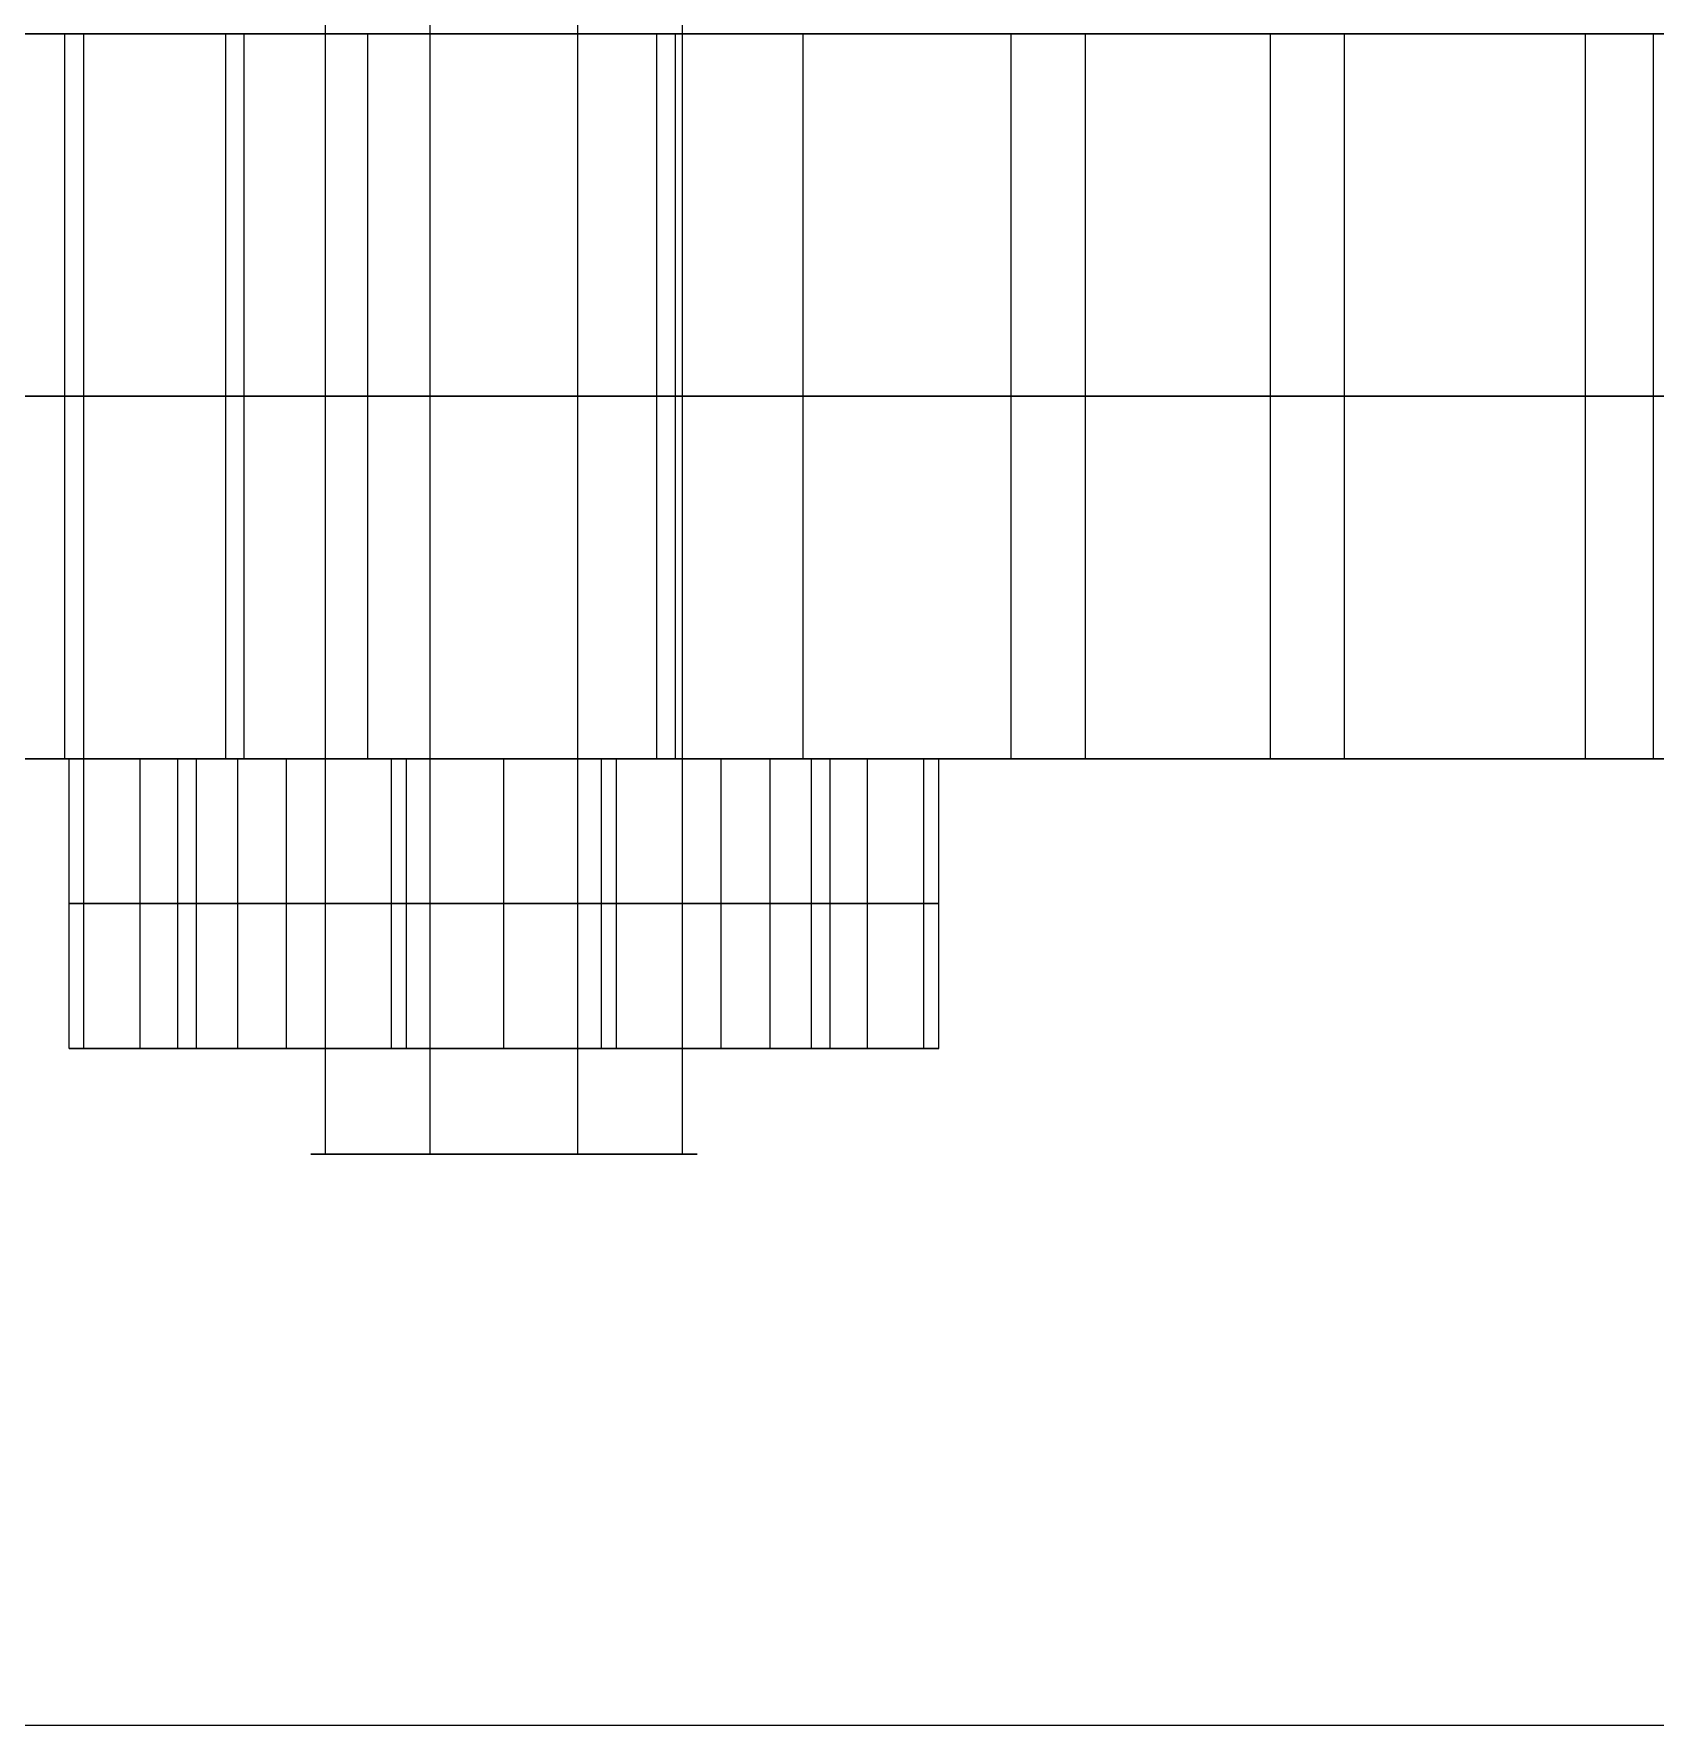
# Model space of a CAD drawing. Header units: millimetres. Extents: x -170 to 170, y -1654 to 210.
# Drawn here: x 39.43 to 72.99, y -93.03 to -58.03 of the extents above; entities that cross this region are included whole.
import ezdxf

# ---------------------------------------------------------------- set-up
doc = ezdxf.new("R2010")
doc.units = ezdxf.units.MM
doc.header["$MEASUREMENT"] = 0
doc.layers.add('V1', color=7, linetype='Continuous', true_color=0x000000)

msp = doc.modelspace()

# ---------------------------------------------------------------- linework, layer by layer
at = {"layer": 'V1'}
for p, q in [((-153, -58.028, 25), (153, -58.028, 25)), ((-73.058, -58.028, 241.483), (73.058, -58.028, 241.483)), ((40.159, -73.028, 373.679), (45.159, -73.028, 373.679)), ((46.33, -73.028, 133.492), (42.795, -73.028, 129.957)), ((43.647, -73.028, 141.832), (46.33, -73.028, 139.149)), ((49.159, -73.028, 365.885), (49.159, -73.028, 369.679)), ((49.159, -73.028, 377.679), (49.159, -73.028, 381.473)), ((51.987, -73.028, 133.492), (54.67, -73.028, 130.809)), ((55.523, -73.028, 142.685), (51.987, -73.028, 139.149)), ((53.159, -73.028, 373.679), (58.159, -73.028, 373.679)), ((40.159, -79.028, 373.679), (45.159, -79.028, 373.679)), ((46.33, -79.028, 133.492), (42.795, -79.028, 129.957)), ((43.647, -79.028, 141.832), (46.33, -79.028, 139.149)), ((49.159, -79.028, 365.885), (49.159, -79.028, 369.679)), ((49.159, -79.028, 377.679), (49.159, -79.028, 381.473)), ((51.987, -79.028, 133.492), (54.67, -79.028, 130.809)), ((55.523, -79.028, 142.685), (51.987, -79.028, 139.149)), ((53.159, -79.028, 373.679), (58.159, -79.028, 373.679)), ((45.463, -81.215, 375.21), (52.854, -81.215, 372.148)), ((52.854, -81.215, 137.852), (45.463, -81.215, 134.79)), ((50.689, -81.215, 377.375), (47.628, -81.215, 369.984)), ((50.689, -81.215, 132.625), (47.628, -81.215, 140.016)), ((-153, -93.028, -15), (153, -93.028, -15))]:
    msp.add_line(p, q, dxfattribs=at)
for points in [[(45.463, -81.215, 375.21), (45.463, -49.107, 375.21), (45.463, -17, 375.21)], [(45.463, -81.215, 134.79), (45.463, -49.107, 134.79), (45.463, -17, 134.79)], [(47.628, -81.215, 369.984), (47.628, -49.107, 369.984), (47.628, -17, 369.984)], [(47.628, -81.215, 140.016), (47.628, -49.107, 140.016), (47.628, -17, 140.016)], [(50.689, -81.215, 377.375), (50.689, -49.107, 377.375), (50.689, -17, 377.375)], [(50.689, -81.215, 132.625), (50.689, -49.107, 132.625), (50.689, -17, 132.625)], [(52.854, -81.215, 372.148), (52.854, -49.107, 372.148), (52.854, -17, 372.148)], [(52.854, -81.215, 137.852), (52.854, -49.107, 137.852), (52.854, -17, 137.852)], [(-153, -58.028), (0, -58.028), (153, -58.028)], [(153, -58.028, 50), (0, -58.028, 50), (-153, -58.028, 50)], [(153, -58.028), (0, -58.028), (-153, -58.028)], [(40.068, -73.028, 320.029), (40.068, -65.528, 320.029), (40.068, -58.028, 320.029)], [(40.068, -73.028, 189.971), (40.068, -65.528, 189.971), (40.068, -58.028, 189.971)], [(40.46, -73.028, 326.547), (40.46, -65.528, 326.547), (40.46, -58.028, 326.547)], [(46.343, -58.028, 340.751), (43.402, -58.028, 333.649), (40.46, -58.028, 326.547)], [(40.46, -58.028, 183.453), (43.402, -58.028, 176.351), (46.343, -58.028, 169.249)], [(40.46, -73.028, 183.453), (40.46, -65.528, 183.453), (40.46, -58.028, 183.453)], [(43.402, -73.028, 333.649), (43.402, -65.528, 333.649), (43.402, -58.028, 333.649)], [(43.402, -73.028, 176.351), (43.402, -65.528, 176.351), (43.402, -58.028, 176.351)], [(43.782, -73.028, 314.658), (43.782, -65.528, 314.658), (43.782, -58.028, 314.658)], [(43.782, -73.028, 195.342), (43.782, -65.528, 195.342), (43.782, -58.028, 195.342)], [(45.463, -73.028, 134.79), (45.463, -65.528, 134.79), (45.463, -58.028, 134.79)], [(45.463, -73.028, 375.21), (45.463, -65.528, 375.21), (45.463, -58.028, 375.21)], [(46.343, -73.028, 340.751), (46.343, -65.528, 340.751), (46.343, -58.028, 340.751)], [(46.343, -73.028, 169.249), (46.343, -65.528, 169.249), (46.343, -58.028, 169.249)], [(47.628, -73.028, 369.984), (47.628, -65.528, 369.984), (47.628, -58.028, 369.984)], [(47.628, -73.028, 140.016), (47.628, -65.528, 140.016), (47.628, -58.028, 140.016)], [(50.689, -73.028, 377.375), (50.689, -65.528, 377.375), (50.689, -58.028, 377.375)], [(50.689, -73.028, 132.625), (50.689, -65.528, 132.625), (50.689, -58.028, 132.625)], [(52.326, -73.028, 307.326), (52.326, -65.528, 307.326), (52.326, -58.028, 307.326)], [(52.326, -73.028, 202.674), (52.326, -65.528, 202.674), (52.326, -58.028, 202.674)], [(52.713, -73.028, 346.504), (52.713, -65.528, 346.504), (52.713, -58.028, 346.504)], [(52.713, -73.028, 163.496), (52.713, -65.528, 163.496), (52.713, -58.028, 163.496)], [(52.854, -73.028, 372.148), (52.854, -65.528, 372.148), (52.854, -58.028, 372.148)], [(52.854, -73.028, 137.851), (52.854, -65.528, 137.851), (52.854, -58.028, 137.851)], [(55.355, -73.028, 418.87), (55.355, -65.528, 418.87), (55.355, -58.028, 418.87)], [(59.658, -73.028, 298.782), (59.658, -65.528, 298.782), (59.658, -58.028, 298.782)], [(59.658, -73.028, 211.218), (59.658, -65.528, 211.218), (59.658, -58.028, 211.218)], [(61.196, -73.028, 345.2), (61.196, -65.528, 345.2), (61.196, -58.028, 345.2)], [(61.196, -73.028, 164.8), (61.196, -65.528, 164.8), (61.196, -58.028, 164.8)], [(65.029, -73.028, 295.068), (65.029, -65.528, 295.068), (65.029, -58.028, 295.068)], [(65.029, -73.028, 214.932), (65.029, -65.528, 214.932), (65.029, -58.028, 214.932)], [(66.557, -73.028, 452.029), (66.557, -65.528, 452.029), (66.557, -58.028, 452.029)], [(71.547, -58.028, 295.46), (78.649, -58.028, 298.402), (85.751, -58.028, 301.343)], [(71.547, -73.028, 295.46), (71.547, -65.528, 295.46), (71.547, -58.028, 295.46)], [(71.547, -73.028, 214.54), (71.547, -65.528, 214.54), (71.547, -58.028, 214.54)], [(85.751, -58.028, 208.657), (78.649, -58.028, 211.598), (71.547, -58.028, 214.54)], [(72.957, -73.028, 470.977), (72.957, -65.528, 470.977), (72.957, -58.028, 470.977)], [(153, -65.528), (0, -65.528), (-153, -65.528)], [(46.343, -65.528, 340.751), (43.402, -65.528, 333.649), (40.46, -65.528, 326.547)], [(40.46, -65.528, 183.453), (43.402, -65.528, 176.351), (46.343, -65.528, 169.249)], [(71.547, -65.528, 295.46), (78.649, -65.528, 298.402), (85.751, -65.528, 301.343)], [(85.751, -65.528, 208.657), (78.649, -65.528, 211.598), (71.547, -65.528, 214.54)], [(75.577, -73.028), (0, -73.028), (-75.577, -73.028)], [(-73.058, -73.028, 241.483), (0, -73.028, 241.483), (73.058, -73.028, 241.483)], [(40.159, -79.028, 373.679), (40.159, -76.028, 373.679), (40.159, -73.028, 373.679)], [(44.659, -73.028, 365.885), (42.409, -73.028, 369.782), (40.159, -73.028, 373.679)], [(40.159, -73.028, 373.679), (42.409, -73.028, 377.576), (44.659, -73.028, 381.473)], [(46.343, -73.028, 340.751), (43.402, -73.028, 333.649), (40.46, -73.028, 326.547)], [(40.46, -73.028, 183.453), (43.402, -73.028, 176.351), (46.343, -73.028, 169.249)], [(40.465, -79.028, 138.65), (40.465, -76.028, 138.65), (40.465, -73.028, 138.65)], [(42.795, -73.028, 129.957), (41.63, -73.028, 134.303), (40.465, -73.028, 138.65)], [(40.465, -73.028, 138.65), (43.647, -73.028, 141.832), (46.829, -73.028, 145.014)], [(41.63, -79.028, 134.303), (41.63, -76.028, 134.303), (41.63, -73.028, 134.303)], [(42.409, -79.028, 369.782), (42.409, -76.028, 369.782), (42.409, -73.028, 369.782)], [(42.409, -79.028, 377.576), (42.409, -76.028, 377.576), (42.409, -73.028, 377.576)], [(42.795, -79.028, 129.957), (42.795, -76.028, 129.957), (42.795, -73.028, 129.957)], [(51.488, -73.028, 127.627), (47.141, -73.028, 128.792), (42.795, -73.028, 129.957)], [(43.647, -79.028, 141.832), (43.647, -76.028, 141.832), (43.647, -73.028, 141.832)], [(44.659, -79.028, 365.885), (44.659, -76.028, 365.885), (44.659, -73.028, 365.885)], [(53.659, -73.028, 365.885), (49.159, -73.028, 365.885), (44.659, -73.028, 365.885)], [(44.659, -79.028, 381.473), (44.659, -76.028, 381.473), (44.659, -73.028, 381.473)], [(44.659, -73.028, 381.473), (49.159, -73.028, 381.473), (53.659, -73.028, 381.473)], [(45.463, -79.028, 375.21), (45.463, -76.028, 375.21), (45.463, -73.028, 375.21)], [(45.463, -79.028, 134.79), (45.463, -76.028, 134.79), (45.463, -73.028, 134.79)], [(46.829, -79.028, 145.014), (46.829, -76.028, 145.014), (46.829, -73.028, 145.014)], [(46.829, -73.028, 145.014), (51.176, -73.028, 143.849), (55.523, -73.028, 142.685)], [(47.141, -79.028, 128.792), (47.141, -76.028, 128.792), (47.141, -73.028, 128.792)], [(47.628, -79.028, 369.984), (47.628, -76.028, 369.984), (47.628, -73.028, 369.984)], [(47.628, -79.028, 140.016), (47.628, -76.028, 140.016), (47.628, -73.028, 140.016)], [(49.159, -79.028, 365.885), (49.159, -76.028, 365.885), (49.159, -73.028, 365.885)], [(49.159, -79.028, 381.473), (49.159, -76.028, 381.473), (49.159, -73.028, 381.473)], [(50.689, -79.028, 377.375), (50.689, -76.028, 377.375), (50.689, -73.028, 377.375)], [(50.689, -79.028, 132.625), (50.689, -76.028, 132.625), (50.689, -73.028, 132.625)], [(51.176, -79.028, 143.849), (51.176, -76.028, 143.849), (51.176, -73.028, 143.849)], [(51.488, -79.028, 127.627), (51.488, -76.028, 127.627), (51.488, -73.028, 127.627)], [(57.852, -73.028, 133.991), (54.67, -73.028, 130.809), (51.488, -73.028, 127.627)], [(52.854, -79.028, 372.148), (52.854, -76.028, 372.148), (52.854, -73.028, 372.148)], [(52.854, -79.028, 137.852), (52.854, -76.028, 137.852), (52.854, -73.028, 137.852)], [(53.659, -79.028, 365.885), (53.659, -76.028, 365.885), (53.659, -73.028, 365.885)], [(58.159, -73.028, 373.679), (55.909, -73.028, 369.782), (53.659, -73.028, 365.885)], [(53.659, -79.028, 381.473), (53.659, -76.028, 381.473), (53.659, -73.028, 381.473)], [(53.659, -73.028, 381.473), (55.909, -73.028, 377.576), (58.159, -73.028, 373.679)], [(54.67, -79.028, 130.809), (54.67, -76.028, 130.809), (54.67, -73.028, 130.809)], [(55.523, -79.028, 142.685), (55.523, -76.028, 142.685), (55.523, -73.028, 142.685)], [(55.523, -73.028, 142.685), (56.687, -73.028, 138.338), (57.852, -73.028, 133.991)], [(55.909, -79.028, 369.782), (55.909, -76.028, 369.782), (55.909, -73.028, 369.782)], [(55.909, -79.028, 377.576), (55.909, -76.028, 377.576), (55.909, -73.028, 377.576)], [(56.687, -79.028, 138.338), (56.687, -76.028, 138.338), (56.687, -73.028, 138.338)], [(57.852, -79.028, 133.991), (57.852, -76.028, 133.991), (57.852, -73.028, 133.991)], [(58.159, -79.028, 373.679), (58.159, -76.028, 373.679), (58.159, -73.028, 373.679)], [(71.547, -73.028, 295.46), (78.649, -73.028, 298.402), (85.751, -73.028, 301.343)], [(85.751, -73.028, 208.657), (78.649, -73.028, 211.598), (71.547, -73.028, 214.54)], [(44.659, -76.028, 365.885), (42.409, -76.028, 369.782), (40.159, -76.028, 373.679)], [(40.159, -76.028, 373.679), (42.409, -76.028, 377.576), (44.659, -76.028, 381.473)], [(42.795, -76.028, 129.957), (41.63, -76.028, 134.303), (40.465, -76.028, 138.65)], [(40.465, -76.028, 138.65), (43.647, -76.028, 141.832), (46.829, -76.028, 145.014)], [(51.488, -76.028, 127.627), (47.141, -76.028, 128.792), (42.795, -76.028, 129.957)], [(53.659, -76.028, 365.885), (49.159, -76.028, 365.885), (44.659, -76.028, 365.885)], [(44.659, -76.028, 381.473), (49.159, -76.028, 381.473), (53.659, -76.028, 381.473)], [(46.829, -76.028, 145.014), (51.176, -76.028, 143.849), (55.523, -76.028, 142.685)], [(57.852, -76.028, 133.991), (54.67, -76.028, 130.809), (51.488, -76.028, 127.627)], [(58.159, -76.028, 373.679), (55.909, -76.028, 369.782), (53.659, -76.028, 365.885)], [(53.659, -76.028, 381.473), (55.909, -76.028, 377.576), (58.159, -76.028, 373.679)], [(55.523, -76.028, 142.685), (56.687, -76.028, 138.338), (57.852, -76.028, 133.991)], [(44.659, -79.028, 365.885), (42.409, -79.028, 369.782), (40.159, -79.028, 373.679)], [(40.159, -79.028, 373.679), (42.409, -79.028, 377.576), (44.659, -79.028, 381.473)], [(42.795, -79.028, 129.957), (41.63, -79.028, 134.303), (40.465, -79.028, 138.65)], [(40.465, -79.028, 138.65), (43.647, -79.028, 141.832), (46.829, -79.028, 145.014)], [(51.488, -79.028, 127.627), (47.141, -79.028, 128.792), (42.795, -79.028, 129.957)], [(53.659, -79.028, 365.885), (49.159, -79.028, 365.885), (44.659, -79.028, 365.885)], [(44.659, -79.028, 381.473), (49.159, -79.028, 381.473), (53.659, -79.028, 381.473)], [(46.829, -79.028, 145.014), (51.176, -79.028, 143.849), (55.523, -79.028, 142.685)], [(57.852, -79.028, 133.991), (54.67, -79.028, 130.809), (51.488, -79.028, 127.627)], [(58.159, -79.028, 373.679), (55.909, -79.028, 369.782), (53.659, -79.028, 365.885)], [(53.659, -79.028, 381.473), (55.909, -79.028, 377.576), (58.159, -79.028, 373.679)], [(55.523, -79.028, 142.685), (56.687, -79.028, 138.338), (57.852, -79.028, 133.991)], [(-153, -93.028), (0, -93.028), (153, -93.028)]]:
    msp.add_open_spline(points, degree=2, dxfattribs=at)
for points, weights in [([(0, -58.028, 482.967), (77.007, -58.028, 482.967), (138.24, -58.028, 436.269)], [1, 0.947405821803, 1]), ([(0, -58.028, 427.967), (58.428, -58.028, 427.967), (104.888, -58.028, 392.535)], [1, 0.947405821803, 1]), ([(126.112, -58.028, 420.366), (70.251, -58.028, 462.967), (0, -58.028, 462.967)], [1, 0.947405821801, 1]), ([(40.46, -58.028, 326.547), (37.458, -58.028, 319.3), (43.782, -58.028, 314.658)], [1, 0.786796104942, 1.00000010166]), ([(43.782, -58.028, 195.342), (37.458, -58.028, 190.7), (40.46, -58.028, 183.453)], [1.00000019395, 0.78679612672, 1.00000019395]), ([(43.782, -58.028, 314.658), (52.939, -58.028, 307.939), (59.658, -58.028, 298.782)], [1.00000010166, 0.988425655736, 1.00000010166]), ([(59.658, -58.028, 211.218), (52.939, -58.028, 202.061), (43.782, -58.028, 195.342)], [1.00000019395, 0.988425746953, 1.00000019395]), ([(59.658, -58.028, 298.782), (64.3, -58.028, 292.458), (71.547, -58.028, 295.46)], [1.00000010166, 0.78679605411, 1.00000010166]), ([(71.547, -58.028, 214.54), (64.3, -58.028, 217.542), (59.658, -58.028, 211.218)], [1.00000009229, 0.786795995899, 1.00000019395]), ([(0, -65.528, 482.967), (77.007, -65.528, 482.967), (138.24, -65.528, 436.269)], [1, 0.947405821803, 1]), ([(0, -65.528, 427.967), (58.428, -65.528, 427.967), (104.888, -65.528, 392.535)], [1, 0.947405821803, 1]), ([(126.112, -65.528, 420.366), (70.251, -65.528, 462.967), (0, -65.528, 462.967)], [1, 0.947405821801, 1]), ([(40.46, -65.528, 326.547), (37.458, -65.528, 319.3), (43.782, -65.528, 314.658)], [1, 0.786796104942, 1.00000010166]), ([(43.782, -65.528, 195.342), (37.458, -65.528, 190.7), (40.46, -65.528, 183.453)], [1.00000019395, 0.78679612672, 1.00000019395]), ([(43.782, -65.528, 314.658), (52.939, -65.528, 307.939), (59.658, -65.528, 298.782)], [1.00000010166, 0.988425655736, 1.00000010166]), ([(59.658, -65.528, 211.218), (52.939, -65.528, 202.061), (43.782, -65.528, 195.342)], [1.00000019395, 0.988425746953, 1.00000019395]), ([(59.658, -65.528, 298.782), (64.3, -65.528, 292.458), (71.547, -65.528, 295.46)], [1.00000010166, 0.78679605411, 1.00000010166]), ([(71.547, -65.528, 214.54), (64.3, -65.528, 217.542), (59.658, -65.528, 211.218)], [1.00000009229, 0.786795995899, 1.00000019395]), ([(0, -73.028, 482.967), (77.007, -73.028, 482.967), (138.24, -73.028, 436.269)], [1, 0.947405821803, 1]), ([(0, -73.028, 427.967), (58.428, -73.028, 427.967), (104.888, -73.028, 392.535)], [1, 0.947405821803, 1]), ([(126.112, -73.028, 420.366), (70.251, -73.028, 462.967), (0, -73.028, 462.967)], [1, 0.947405821801, 1]), ([(40.46, -73.028, 326.547), (37.458, -73.028, 319.3), (43.782, -73.028, 314.658)], [1, 0.786796104942, 1.00000010166]), ([(43.782, -73.028, 195.342), (37.458, -73.028, 190.7), (40.46, -73.028, 183.453)], [1.00000019395, 0.78679612672, 1.00000019395]), ([(43.782, -73.028, 314.658), (52.939, -73.028, 307.939), (59.658, -73.028, 298.782)], [1.00000010166, 0.988425655736, 1.00000010166]), ([(59.658, -73.028, 211.218), (52.939, -73.028, 202.061), (43.782, -73.028, 195.342)], [1.00000019395, 0.988425746953, 1.00000019395]), ([(59.658, -73.028, 298.782), (64.3, -73.028, 292.458), (71.547, -73.028, 295.46)], [1.00000010166, 0.78679605411, 1.00000010166]), ([(71.547, -73.028, 214.54), (64.3, -73.028, 217.542), (59.658, -73.028, 211.218)], [1.00000009229, 0.786795995899, 1.00000019395])]:
    msp.add_rational_spline(points, weights, degree=2, dxfattribs=at)
for points, weights, knots in [([(52.854, -58.028, 372.148), (54.385, -58.028, 375.844), (50.689, -58.028, 377.375), (46.994, -58.028, 378.905), (45.463, -58.028, 375.21), (43.932, -58.028, 371.514), (47.628, -58.028, 369.984), (51.323, -58.028, 368.453), (52.854, -58.028, 372.148)], [1, 0.707106781187, 1, 0.707106781187, 1, 0.707106781187, 1, 0.707106781187, 1], [1464.461156, 1464.461156, 1464.461156, 1470.744341, 1470.744341, 1477.027526, 1477.027526, 1483.310712, 1483.310712, 1489.593897, 1489.593897, 1489.593897]), ([(45.463, -58.028, 134.79), (46.994, -58.028, 131.095), (50.689, -58.028, 132.625), (54.385, -58.028, 134.156), (52.854, -58.028, 137.851), (51.323, -58.028, 141.547), (47.628, -58.028, 140.016), (43.932, -58.028, 138.486), (45.463, -58.028, 134.79)], [1, 0.707106781187, 1, 0.707106781187, 1, 0.707106781187, 1, 0.707106781187, 1], [1615.257603, 1615.257603, 1615.257603, 1621.540789, 1621.540789, 1627.823974, 1627.823974, 1634.107159, 1634.107159, 1640.390344, 1640.390344, 1640.390344]), ([(90.2, -58.028, 316.196), (78.476, -58.028, 333.476), (61.196, -58.028, 345.2), (57.265, -58.028, 347.867), (52.713, -58.028, 346.504), (48.162, -58.028, 345.141), (46.343, -58.028, 340.751)], [1, 0.98214019848, 1, 0.903232234854, 1.00000009229, 0.903232234854, 1], [468.620603, 468.620603, 468.620603, 509.883366, 509.883366, 518.754449, 518.754449, 527.625531, 527.625531, 527.625531]), ([(46.343, -58.028, 169.249), (48.162, -58.028, 164.859), (52.713, -58.028, 163.496), (57.265, -58.028, 162.133), (61.196, -58.028, 164.8), (78.476, -58.028, 176.524), (90.2, -58.028, 193.804), (92.867, -58.028, 197.735), (91.504, -58.028, 202.287), (90.141, -58.028, 206.838), (85.751, -58.028, 208.657)], [1, 0.903232234854, 1.00000009229, 0.903232188711, 1.00000009229, 0.982140289117, 1.00000009229, 0.903232318209, 1.00000018457, 0.903232318209, 1.00000009229], [785.486577, 785.486577, 785.486577, 794.357658, 794.357658, 803.228743, 803.228743, 844.491505, 844.491505, 853.362588, 853.362588, 862.233671, 862.233671, 862.233671]), ([(52.854, -65.528, 372.148), (54.385, -65.528, 375.844), (50.689, -65.528, 377.375), (46.994, -65.528, 378.905), (45.463, -65.528, 375.21), (43.932, -65.528, 371.514), (47.628, -65.528, 369.984), (51.323, -65.528, 368.453), (52.854, -65.528, 372.148)], [1, 0.707106781187, 1, 0.707106781187, 1, 0.707106781187, 1, 0.707106781187, 1], [1464.461156, 1464.461156, 1464.461156, 1470.744341, 1470.744341, 1477.027526, 1477.027526, 1483.310712, 1483.310712, 1489.593897, 1489.593897, 1489.593897]), ([(45.463, -65.528, 134.79), (46.994, -65.528, 131.095), (50.689, -65.528, 132.625), (54.385, -65.528, 134.156), (52.854, -65.528, 137.851), (51.323, -65.528, 141.547), (47.628, -65.528, 140.016), (43.932, -65.528, 138.486), (45.463, -65.528, 134.79)], [1, 0.707106781187, 1, 0.707106781187, 1, 0.707106781187, 1, 0.707106781187, 1], [1615.257603, 1615.257603, 1615.257603, 1621.540789, 1621.540789, 1627.823974, 1627.823974, 1634.107159, 1634.107159, 1640.390344, 1640.390344, 1640.390344]), ([(90.2, -65.528, 316.196), (78.476, -65.528, 333.476), (61.196, -65.528, 345.2), (57.265, -65.528, 347.867), (52.713, -65.528, 346.504), (48.162, -65.528, 345.141), (46.343, -65.528, 340.751)], [1, 0.98214019848, 1, 0.903232234854, 1.00000009229, 0.903232234854, 1], [468.620603, 468.620603, 468.620603, 509.883366, 509.883366, 518.754449, 518.754449, 527.625531, 527.625531, 527.625531]), ([(46.343, -65.528, 169.249), (48.162, -65.528, 164.859), (52.713, -65.528, 163.496), (57.265, -65.528, 162.133), (61.196, -65.528, 164.8), (78.476, -65.528, 176.524), (90.2, -65.528, 193.804), (92.867, -65.528, 197.735), (91.504, -65.528, 202.287), (90.141, -65.528, 206.838), (85.751, -65.528, 208.657)], [1, 0.903232234854, 1.00000009229, 0.903232188711, 1.00000009229, 0.982140289117, 1.00000009229, 0.903232318209, 1.00000018457, 0.903232318209, 1.00000009229], [785.486577, 785.486577, 785.486577, 794.357658, 794.357658, 803.228743, 803.228743, 844.491505, 844.491505, 853.362588, 853.362588, 862.233671, 862.233671, 862.233671]), ([(52.854, -73.028, 372.148), (54.385, -73.028, 375.844), (50.689, -73.028, 377.375), (46.994, -73.028, 378.905), (45.463, -73.028, 375.21), (43.932, -73.028, 371.514), (47.628, -73.028, 369.984), (51.323, -73.028, 368.453), (52.854, -73.028, 372.148)], [1, 0.707106781187, 1, 0.707106781187, 1, 0.707106781187, 1, 0.707106781187, 1], [1464.461156, 1464.461156, 1464.461156, 1470.744341, 1470.744341, 1477.027526, 1477.027526, 1483.310712, 1483.310712, 1489.593897, 1489.593897, 1489.593897]), ([(45.463, -73.028, 134.79), (46.994, -73.028, 131.095), (50.689, -73.028, 132.625), (54.385, -73.028, 134.156), (52.854, -73.028, 137.851), (51.323, -73.028, 141.547), (47.628, -73.028, 140.016), (43.932, -73.028, 138.486), (45.463, -73.028, 134.79)], [1, 0.707106781187, 1, 0.707106781187, 1, 0.707106781187, 1, 0.707106781187, 1], [1615.257603, 1615.257603, 1615.257603, 1621.540789, 1621.540789, 1627.823974, 1627.823974, 1634.107159, 1634.107159, 1640.390344, 1640.390344, 1640.390344]), ([(52.854, -73.028, 372.148), (54.385, -73.028, 375.844), (50.689, -73.028, 377.375), (46.994, -73.028, 378.905), (45.463, -73.028, 375.21), (43.932, -73.028, 371.514), (47.628, -73.028, 369.984), (51.323, -73.028, 368.453), (52.854, -73.028, 372.148)], [1, 0.707106781187, 1, 0.707106781187, 1, 0.707106781187, 1, 0.707106781187, 1], [-25.132741, -25.132741, -25.132741, -18.849556, -18.849556, -12.566371, -12.566371, -6.283185, -6.283185, 0, 0, 0]), ([(45.463, -73.028, 134.79), (46.994, -73.028, 131.095), (50.689, -73.028, 132.625), (54.385, -73.028, 134.156), (52.854, -73.028, 137.852), (51.323, -73.028, 141.547), (47.628, -73.028, 140.016), (43.932, -73.028, 138.486), (45.463, -73.028, 134.79)], [1, 0.707106781187, 1, 0.707106781187, 1, 0.707106781187, 1, 0.707106781187, 1], [-25.132741, -25.132741, -25.132741, -18.849556, -18.849556, -12.566371, -12.566371, -6.283185, -6.283185, 0, 0, 0]), ([(90.2, -73.028, 316.196), (78.476, -73.028, 333.476), (61.196, -73.028, 345.2), (57.265, -73.028, 347.867), (52.713, -73.028, 346.504), (48.162, -73.028, 345.141), (46.343, -73.028, 340.751)], [1, 0.98214019848, 1, 0.903232234854, 1.00000009229, 0.903232234854, 1], [468.620603, 468.620603, 468.620603, 509.883366, 509.883366, 518.754449, 518.754449, 527.625531, 527.625531, 527.625531]), ([(46.343, -73.028, 169.249), (48.162, -73.028, 164.859), (52.713, -73.028, 163.496), (57.265, -73.028, 162.133), (61.196, -73.028, 164.8), (78.476, -73.028, 176.524), (90.2, -73.028, 193.804), (92.867, -73.028, 197.735), (91.504, -73.028, 202.287), (90.141, -73.028, 206.838), (85.751, -73.028, 208.657)], [1, 0.903232234854, 1.00000009229, 0.903232188711, 1.00000009229, 0.982140289117, 1.00000009229, 0.903232318209, 1.00000018457, 0.903232318209, 1.00000009229], [785.486577, 785.486577, 785.486577, 794.357658, 794.357658, 803.228743, 803.228743, 844.491505, 844.491505, 853.362588, 853.362588, 862.233671, 862.233671, 862.233671]), ([(52.854, -79.028, 372.148), (54.385, -79.028, 375.844), (50.689, -79.028, 377.375), (46.994, -79.028, 378.905), (45.463, -79.028, 375.21), (43.932, -79.028, 371.514), (47.628, -79.028, 369.984), (51.323, -79.028, 368.453), (52.854, -79.028, 372.148)], [0.999999860338, 0.707106851018, 1, 0.707106781187, 1, 0.707106781187, 1, 0.707106851018, 0.999999860338], [-25.132741, -25.132741, -25.132741, -18.849557, -18.849557, -12.566371, -12.566371, -6.283185, -6.283185, 0, 0, 0]), ([(45.463, -79.028, 134.79), (46.994, -79.028, 131.095), (50.689, -79.028, 132.625), (54.385, -79.028, 134.156), (52.854, -79.028, 137.852), (51.323, -79.028, 141.547), (47.628, -79.028, 140.016), (43.932, -79.028, 138.486), (45.463, -79.028, 134.79)], [0.999999860338, 0.707106851018, 1, 0.707106781187, 1, 0.707106781187, 1, 0.707106851018, 0.999999860338], [-25.132741, -25.132741, -25.132741, -18.849557, -18.849557, -12.566371, -12.566371, -6.283185, -6.283185, 0, 0, 0]), ([(52.854, -81.215, 372.148), (51.323, -81.215, 368.453), (47.628, -81.215, 369.984), (43.932, -81.215, 371.514), (45.463, -81.215, 375.21), (46.994, -81.215, 378.905), (50.689, -81.215, 377.375), (54.385, -81.215, 375.844), (52.854, -81.215, 372.148)], [1, 0.707106781187, 1, 0.707106781187, 1, 0.707106781187, 1, 0.707106781187, 1], [0, 0, 0, 6.283185, 6.283185, 12.566371, 12.566371, 18.849556, 18.849556, 25.132741, 25.132741, 25.132741]), ([(45.463, -81.215, 134.79), (43.932, -81.215, 138.486), (47.628, -81.215, 140.016), (51.323, -81.215, 141.547), (52.854, -81.215, 137.852), (54.385, -81.215, 134.156), (50.689, -81.215, 132.625), (46.994, -81.215, 131.095), (45.463, -81.215, 134.79)], [1, 0.707106781187, 1, 0.707106781187, 1, 0.707106781187, 1, 0.707106781187, 1], [0, 0, 0, 6.283185, 6.283185, 12.566371, 12.566371, 18.849556, 18.849556, 25.132741, 25.132741, 25.132741])]:
    msp.add_rational_spline(points, weights, degree=2, knots=knots, dxfattribs=at)

doc.saveas('drawing.dxf')
